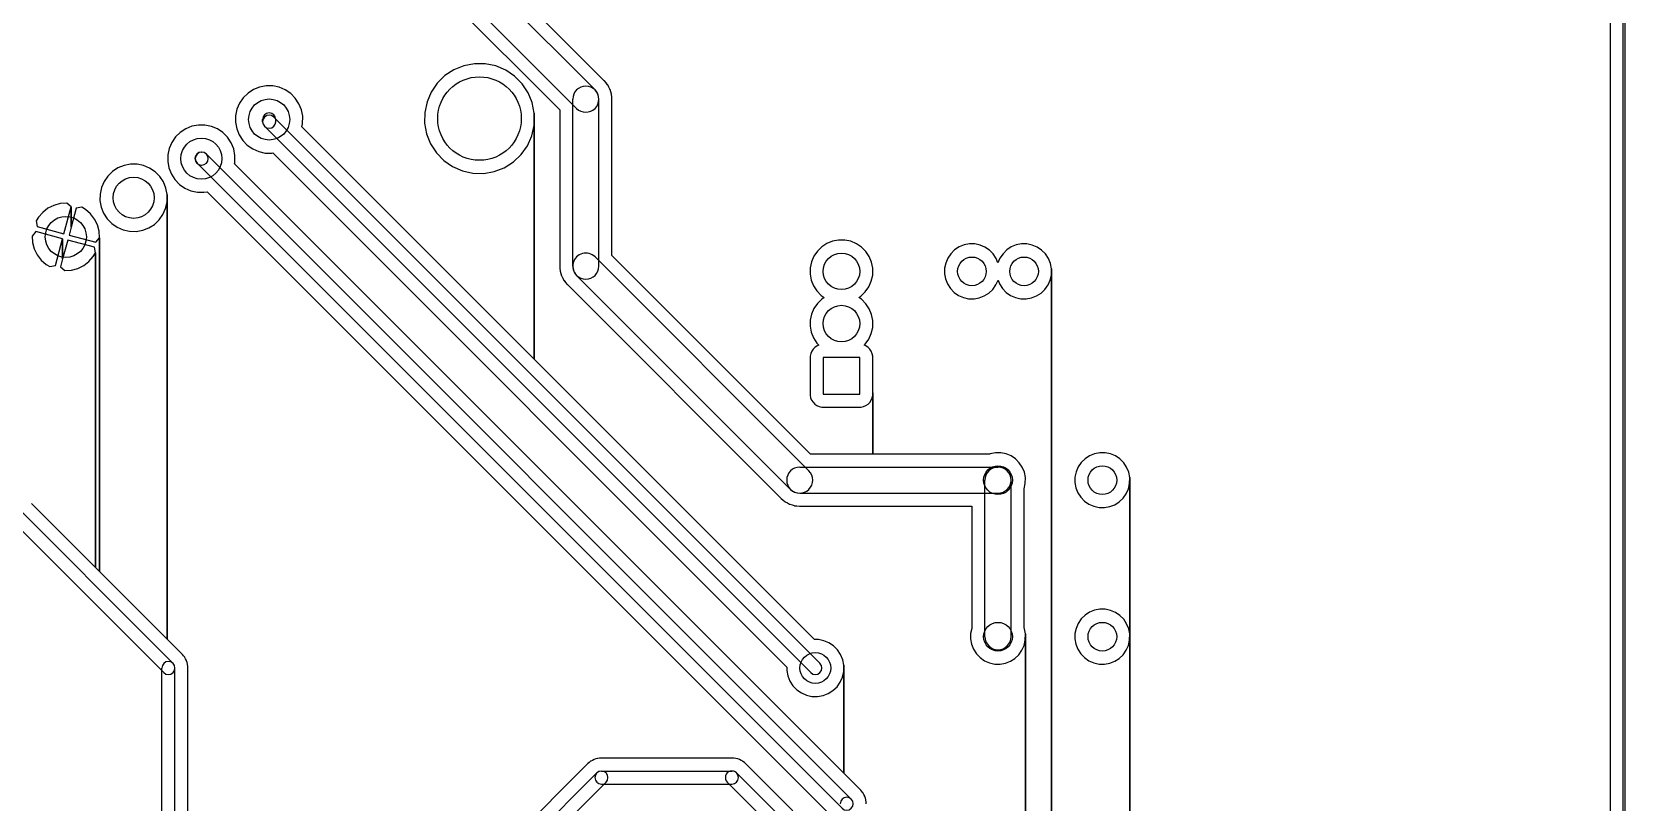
# Model space of a CAD drawing. Extents: x 10 to 213, y -213 to -15.
# Drawn here: x 135.8 to 213.4, y -138.9 to -101.4 of the extents above; entities that cross this region are included whole.
import ezdxf

# ---------------------------------------------------------------- set-up
doc = ezdxf.new("R2010")
doc.units = 0
doc.header["$MEASUREMENT"] = 0
doc.layers.add('BLACK', color=250, linetype='CONTINUOUS')

msp = doc.modelspace()

# ---------------------------------------------------------------- linework, layer by layer
at = {"layer": 'BLACK'}
for p, q in [((213.31, -213.36), (213.31, -15.24)), ((213.41, -213.36), (213.41, -15.24)), ((212.675, -15.925), (212.675, -212.675)), ((212.675, -15.925), (212.675, -212.675)), ((163.712, -103.75), (157.616, -97.654)), ((163.712, -103.75), (157.616, -97.654)), ((163.263, -104.199), (157.167, -98.103)), ((162.365, -105.097), (156.269, -99.001)), ((156.192, -99.822), (161.544, -105.174)), ((156.192, -99.822), (161.544, -105.174)), ((156.881, -103.021), (156.396, -103.217)), ((156.881, -103.021), (156.396, -103.217)), ((157.395, -102.923), (156.881, -103.021)), ((157.395, -102.923), (156.881, -103.021)), ((157.918, -102.927), (157.395, -102.923)), ((157.918, -102.927), (157.395, -102.923)), ((158.43, -103.032), (157.918, -102.927)), ((158.43, -103.032), (157.918, -102.927)), ((158.913, -103.235), (158.43, -103.032)), ((158.913, -103.235), (158.43, -103.032)), ((155.585, -103.87), (155.29, -104.301)), ((155.585, -103.87), (155.29, -104.301)), ((155.959, -103.504), (155.585, -103.87)), ((155.959, -103.504), (155.585, -103.87)), ((156.396, -103.217), (155.959, -103.504)), ((156.396, -103.217), (155.959, -103.504)), ((159.346, -103.527), (158.913, -103.235)), ((159.346, -103.527), (158.913, -103.235)), ((159.715, -103.899), (159.346, -103.527)), ((159.715, -103.899), (159.346, -103.527)), ((160.004, -104.334), (159.715, -103.899)), ((160.004, -104.334), (159.715, -103.899)), ((163.715, -103.753), (163.712, -103.75)), ((163.715, -103.753), (163.712, -103.75)), ((163.724, -103.763), (163.715, -103.753)), ((163.715, -103.753), (163.715, -103.753)), ((163.715, -103.753), (163.715, -103.753)), ((163.724, -103.763), (163.715, -103.753)), ((163.715, -103.753), (163.715, -103.753)), ((163.715, -103.753), (163.715, -103.753)), ((163.798, -103.854), (163.724, -103.763)), ((163.798, -103.854), (163.724, -103.763)), ((163.872, -103.945), (163.798, -103.854)), ((163.872, -103.945), (163.798, -103.854)), ((146.14, -104.582), (145.959, -104.846)), ((146.14, -104.582), (145.959, -104.846)), ((146.37, -104.358), (146.14, -104.582)), ((146.37, -104.358), (146.14, -104.582)), ((146.638, -104.182), (146.37, -104.358)), ((146.638, -104.182), (146.37, -104.358)), ((146.935, -104.062), (146.638, -104.182)), ((146.935, -104.062), (146.638, -104.182)), ((147.25, -104.002), (146.935, -104.062)), ((147.25, -104.002), (146.935, -104.062)), ((147.571, -104.004), (147.25, -104.002)), ((147.571, -104.004), (147.25, -104.002)), ((147.885, -104.069), (147.571, -104.004)), ((147.885, -104.069), (147.571, -104.004)), ((148.18, -104.193), (147.885, -104.069)), ((148.18, -104.193), (147.885, -104.069)), ((148.446, -104.372), (148.18, -104.193)), ((148.446, -104.372), (148.18, -104.193)), ((148.672, -104.6), (148.446, -104.372)), ((148.672, -104.6), (148.446, -104.372)), ((148.85, -104.867), (148.672, -104.6)), ((148.85, -104.867), (148.672, -104.6)), ((155.29, -104.301), (155.083, -104.782)), ((155.29, -104.301), (155.083, -104.782)), ((160.203, -104.818), (160.004, -104.334)), ((160.203, -104.818), (160.004, -104.334)), ((162.179, -112.776), (162.179, -104.648)), ((163.449, -112.776), (163.449, -104.648)), ((163.875, -103.951), (163.872, -103.945)), ((163.875, -103.951), (163.872, -103.945)), ((163.879, -103.956), (163.875, -103.951)), ((163.879, -103.956), (163.875, -103.951)), ((163.933, -104.06), (163.879, -103.956)), ((163.933, -104.06), (163.879, -103.956)), ((163.988, -104.164), (163.933, -104.06)), ((163.988, -104.164), (163.933, -104.06)), ((163.99, -104.17), (163.988, -104.164)), ((163.99, -104.17), (163.988, -104.164)), ((163.993, -104.176), (163.99, -104.17)), ((163.993, -104.176), (163.99, -104.17)), ((164.026, -104.289), (163.993, -104.176)), ((164.026, -104.289), (163.993, -104.176)), ((164.06, -104.401), (164.026, -104.289)), ((164.06, -104.401), (164.026, -104.289)), ((164.06, -104.408), (164.06, -104.401)), ((164.06, -104.408), (164.06, -104.401)), ((164.062, -104.414), (164.06, -104.408)), ((164.062, -104.414), (164.06, -104.408)), ((164.073, -104.531), (164.062, -104.414)), ((164.073, -104.531), (164.062, -104.414)), ((164.084, -104.648), (164.073, -104.531)), ((164.084, -104.648), (164.073, -104.531)), ((164.084, -112.25), (164.084, -104.648)), ((164.084, -112.25), (164.084, -104.648)), ((145.766, -105.455), (145.762, -105.775)), ((145.766, -105.455), (145.762, -105.775)), ((145.833, -105.141), (145.766, -105.455)), ((145.833, -105.141), (145.766, -105.455)), ((145.959, -104.846), (145.833, -105.141)), ((145.959, -104.846), (145.833, -105.141)), ((148.972, -105.163), (148.85, -104.867)), ((148.972, -105.163), (148.85, -104.867)), ((149.034, -105.478), (148.972, -105.163)), ((149.034, -105.478), (148.972, -105.163)), ((149.029, -105.844), (149.034, -105.478)), ((149.029, -105.844), (149.034, -105.478)), ((154.975, -105.294), (154.967, -105.817)), ((154.975, -105.294), (154.967, -105.817)), ((155.083, -104.782), (154.975, -105.294)), ((155.083, -104.782), (154.975, -105.294)), ((160.305, -105.331), (160.203, -104.818)), ((160.305, -105.331), (160.203, -104.818)), ((160.297, -105.928), (160.305, -105.331)), ((160.297, -105.928), (160.305, -105.331)), ((160.305, -117.302), (160.305, -105.331)), ((160.305, -105.331), (160.305, -117.302)), ((160.305, -117.302), (160.305, -105.331)), ((160.305, -105.331), (160.305, -117.302)), ((161.544, -105.174), (161.544, -112.776)), ((161.544, -105.174), (161.544, -112.776)), ((143.338, -106.087), (143.07, -106.263)), ((143.338, -106.087), (143.07, -106.263)), ((143.636, -105.967), (143.338, -106.087)), ((143.636, -105.967), (143.338, -106.087)), ((143.951, -105.907), (143.636, -105.967)), ((143.951, -105.907), (143.636, -105.967)), ((144.271, -105.909), (143.951, -105.907)), ((144.271, -105.909), (143.951, -105.907)), ((144.585, -105.974), (144.271, -105.909)), ((144.585, -105.974), (144.271, -105.909)), ((144.881, -106.098), (144.585, -105.974)), ((144.881, -106.098), (144.585, -105.974)), ((145.147, -106.277), (144.881, -106.098)), ((145.147, -106.277), (144.881, -106.098)), ((145.762, -105.775), (145.82, -106.091)), ((145.762, -105.775), (145.82, -106.091)), ((145.82, -106.091), (145.938, -106.389)), ((145.82, -106.091), (145.938, -106.389)), ((147.081, -105.743), (147.081, -105.638)), ((147.174, -105.967), (173.765, -132.559)), ((147.623, -105.518), (174.215, -132.109)), ((147.716, -105.743), (147.716, -105.638)), ((148.995, -105.992), (149.029, -105.844)), ((148.995, -105.992), (149.029, -105.844)), ((160.305, -117.302), (148.995, -105.992)), ((160.305, -117.302), (148.995, -105.992)), ((154.967, -105.817), (155.062, -106.331)), ((154.967, -105.817), (155.062, -106.331)), ((160.181, -106.438), (160.297, -105.928)), ((160.181, -106.438), (160.297, -105.928)), ((142.66, -106.751), (142.533, -107.046)), ((142.66, -106.751), (142.533, -107.046)), ((142.841, -106.487), (142.66, -106.751)), ((142.841, -106.487), (142.66, -106.751)), ((143.07, -106.263), (142.841, -106.487)), ((143.07, -106.263), (142.841, -106.487)), ((145.373, -106.505), (145.147, -106.277)), ((145.373, -106.505), (145.147, -106.277)), ((145.55, -106.772), (145.373, -106.505)), ((145.55, -106.772), (145.373, -106.505)), ((145.672, -107.068), (145.55, -106.772)), ((145.672, -107.068), (145.55, -106.772)), ((145.938, -106.389), (146.111, -106.658)), ((145.938, -106.389), (146.111, -106.658)), ((146.111, -106.658), (146.334, -106.889)), ((146.111, -106.658), (146.334, -106.889)), ((146.334, -106.889), (146.597, -107.072)), ((146.334, -106.889), (146.597, -107.072)), ((155.062, -106.331), (155.254, -106.817)), ((155.062, -106.331), (155.254, -106.817)), ((155.254, -106.817), (155.538, -107.257)), ((155.254, -106.817), (155.538, -107.257)), ((159.667, -107.343), (159.968, -106.916)), ((159.667, -107.343), (159.968, -106.916)), ((159.968, -106.916), (160.181, -106.438)), ((159.968, -106.916), (160.181, -106.438)), ((140.651, -107.812), (140.336, -107.872)), ((140.651, -107.812), (140.336, -107.872)), ((140.972, -107.814), (140.651, -107.812)), ((140.972, -107.814), (140.651, -107.812)), ((142.467, -107.36), (142.462, -107.68)), ((142.467, -107.36), (142.462, -107.68)), ((142.462, -107.68), (142.52, -107.996)), ((142.462, -107.68), (142.52, -107.996)), ((142.533, -107.046), (142.467, -107.36)), ((142.533, -107.046), (142.467, -107.36)), ((143.894, -107.767), (175.289, -139.163)), ((144.099, -107.225), (144.119, -107.225)), ((144.343, -107.318), (175.739, -138.713)), ((145.734, -107.383), (145.672, -107.068)), ((145.734, -107.383), (145.672, -107.068)), ((145.719, -107.796), (145.729, -107.749)), ((145.719, -107.796), (145.729, -107.749)), ((175.375, -137.452), (145.719, -107.796)), ((175.375, -137.452), (145.719, -107.796)), ((145.729, -107.749), (145.734, -107.383)), ((145.729, -107.749), (145.734, -107.383)), ((146.597, -107.072), (146.891, -107.2)), ((146.597, -107.072), (146.891, -107.2)), ((146.891, -107.2), (147.204, -107.269)), ((146.891, -107.2), (147.204, -107.269)), ((147.204, -107.269), (147.525, -107.276)), ((147.204, -107.269), (147.525, -107.276)), ((147.525, -107.276), (147.576, -107.267)), ((147.525, -107.276), (147.576, -107.267)), ((147.576, -107.267), (172.605, -132.296)), ((147.576, -107.267), (172.605, -132.296)), ((155.538, -107.257), (155.901, -107.633)), ((155.538, -107.257), (155.901, -107.633)), ((155.901, -107.633), (156.331, -107.932)), ((155.901, -107.633), (156.331, -107.932)), ((158.846, -107.984), (159.288, -107.704)), ((158.846, -107.984), (159.288, -107.704)), ((159.288, -107.704), (159.667, -107.343)), ((159.288, -107.704), (159.667, -107.343)), ((139.541, -108.392), (139.36, -108.656)), ((139.541, -108.392), (139.36, -108.656)), ((139.77, -108.168), (139.541, -108.392)), ((139.77, -108.168), (139.541, -108.392)), ((140.039, -107.992), (139.77, -108.168)), ((140.039, -107.992), (139.77, -108.168)), ((140.336, -107.872), (140.039, -107.992)), ((140.336, -107.872), (140.039, -107.992)), ((141.286, -107.879), (140.972, -107.814)), ((141.286, -107.879), (140.972, -107.814)), ((141.581, -108.003), (141.286, -107.879)), ((141.581, -108.003), (141.286, -107.879)), ((141.847, -108.182), (141.581, -108.003)), ((141.847, -108.182), (141.581, -108.003)), ((142.073, -108.41), (141.847, -108.182)), ((142.073, -108.41), (141.847, -108.182)), ((142.25, -108.677), (142.073, -108.41)), ((142.25, -108.677), (142.073, -108.41)), ((142.52, -107.996), (142.638, -108.294)), ((142.52, -107.996), (142.638, -108.294)), ((142.638, -108.294), (142.812, -108.563)), ((142.638, -108.294), (142.812, -108.563)), ((142.812, -108.563), (143.035, -108.794)), ((142.812, -108.563), (143.035, -108.794)), ((144.099, -107.86), (144.119, -107.86)), ((156.331, -107.932), (156.81, -108.141)), ((156.331, -107.932), (156.81, -108.141)), ((156.81, -108.141), (157.321, -108.253)), ((156.81, -108.141), (157.321, -108.253)), ((157.321, -108.253), (157.844, -108.264)), ((157.321, -108.253), (157.844, -108.264)), ((157.844, -108.264), (158.359, -108.174)), ((157.844, -108.264), (158.359, -108.174)), ((158.359, -108.174), (158.846, -107.984)), ((158.359, -108.174), (158.846, -107.984)), ((139.167, -109.265), (139.163, -109.585)), ((139.167, -109.265), (139.163, -109.585)), ((139.234, -108.951), (139.167, -109.265)), ((139.234, -108.951), (139.167, -109.265)), ((139.36, -108.656), (139.234, -108.951)), ((139.36, -108.656), (139.234, -108.951)), ((142.373, -108.973), (142.25, -108.677)), ((142.373, -108.973), (142.25, -108.677)), ((142.435, -109.288), (142.373, -108.973)), ((142.435, -109.288), (142.373, -108.973)), ((142.43, -109.654), (142.435, -109.288)), ((142.43, -109.654), (142.435, -109.288)), ((142.435, -130.928), (142.435, -109.288)), ((142.435, -109.288), (142.435, -130.928)), ((142.435, -130.928), (142.435, -109.288)), ((142.435, -109.288), (142.435, -130.928)), ((143.035, -108.794), (143.298, -108.977)), ((143.035, -108.794), (143.298, -108.977)), ((143.298, -108.977), (143.592, -109.105)), ((143.298, -108.977), (143.592, -109.105)), ((143.592, -109.105), (143.905, -109.174)), ((143.592, -109.105), (143.905, -109.174)), ((143.905, -109.174), (144.225, -109.181)), ((143.905, -109.174), (144.225, -109.181)), ((144.225, -109.181), (144.382, -109.153)), ((144.225, -109.181), (144.382, -109.153)), ((144.382, -109.153), (174.562, -139.333)), ((144.382, -109.153), (174.562, -139.333)), ((136.629, -109.96), (136.375, -110.156)), ((136.629, -109.96), (136.375, -110.156)), ((136.916, -109.817), (136.629, -109.96)), ((136.916, -109.817), (136.629, -109.96)), ((137.225, -109.733), (136.916, -109.817)), ((137.225, -109.733), (136.916, -109.817)), ((137.545, -109.711), (137.225, -109.733)), ((137.545, -109.711), (137.225, -109.733)), ((137.41, -111.197), (137.76, -109.892)), ((137.41, -111.197), (137.76, -109.892)), ((137.76, -109.892), (137.545, -109.711)), ((137.76, -109.892), (137.545, -109.711)), ((137.76, -110.873), (137.76, -109.892)), ((137.76, -109.892), (137.76, -110.873)), ((137.76, -110.873), (137.76, -109.892)), ((137.76, -109.892), (137.76, -110.873)), ((138.006, -109.957), (137.76, -110.873)), ((138.006, -109.957), (137.76, -110.873)), ((138.283, -109.908), (138.006, -109.957)), ((138.283, -109.908), (138.006, -109.957)), ((138.456, -110.017), (138.283, -109.908)), ((138.456, -110.017), (138.283, -109.908)), ((138.697, -110.228), (138.456, -110.017)), ((138.697, -110.228), (138.456, -110.017)), ((139.163, -109.585), (139.221, -109.901)), ((139.163, -109.585), (139.221, -109.901)), ((139.221, -109.901), (139.339, -110.199)), ((139.221, -109.901), (139.339, -110.199)), ((142.228, -110.259), (142.359, -109.967)), ((142.228, -110.259), (142.359, -109.967)), ((142.359, -109.967), (142.43, -109.654)), ((142.359, -109.967), (142.43, -109.654)), ((136.164, -110.397), (136.056, -110.571)), ((136.164, -110.397), (136.056, -110.571)), ((136.056, -110.571), (136.105, -110.848)), ((136.056, -110.571), (136.105, -110.848)), ((136.105, -110.848), (137.41, -111.197)), ((136.105, -110.848), (137.41, -111.197)), ((136.375, -110.156), (136.164, -110.397)), ((136.375, -110.156), (136.164, -110.397)), ((137.76, -110.873), (137.656, -111.263)), ((137.76, -110.873), (137.656, -111.263)), ((138.893, -110.482), (138.697, -110.228)), ((138.893, -110.482), (138.697, -110.228)), ((139.036, -110.769), (138.893, -110.482)), ((139.036, -110.769), (138.893, -110.482)), ((139.12, -111.078), (139.036, -110.769)), ((139.12, -111.078), (139.036, -110.769)), ((139.339, -110.199), (139.512, -110.468)), ((139.339, -110.199), (139.512, -110.468)), ((139.512, -110.468), (139.735, -110.699)), ((139.512, -110.468), (139.735, -110.699)), ((139.735, -110.699), (139.998, -110.882)), ((139.735, -110.699), (139.998, -110.882)), ((139.998, -110.882), (140.292, -111.01)), ((139.998, -110.882), (140.292, -111.01)), ((141.242, -111.03), (141.541, -110.914)), ((141.242, -111.03), (141.541, -110.914)), ((141.541, -110.914), (141.811, -110.743)), ((141.541, -110.914), (141.811, -110.743)), ((141.811, -110.743), (142.044, -110.521)), ((141.811, -110.743), (142.044, -110.521)), ((142.044, -110.521), (142.228, -110.259)), ((142.044, -110.521), (142.228, -110.259)), ((122.145, -111.535), (142.719, -132.109)), ((136.039, -111.093), (135.858, -111.308)), ((136.039, -111.093), (135.858, -111.308)), ((135.858, -111.308), (135.881, -111.628)), ((135.858, -111.308), (135.881, -111.628)), ((135.881, -111.628), (135.965, -111.937)), ((135.881, -111.628), (135.965, -111.937)), ((137.345, -111.443), (136.039, -111.093)), ((137.345, -111.443), (136.039, -111.093)), ((136.995, -112.748), (137.345, -111.443)), ((136.995, -112.748), (137.345, -111.443)), ((137.345, -112.424), (137.345, -111.443)), ((137.345, -111.443), (137.345, -112.424)), ((137.345, -112.424), (137.345, -111.443)), ((137.345, -111.443), (137.345, -112.424)), ((137.59, -111.508), (137.345, -112.424)), ((137.59, -111.508), (137.345, -112.424)), ((138.896, -111.858), (137.59, -111.508)), ((138.896, -111.858), (137.59, -111.508)), ((137.656, -111.263), (138.961, -111.613)), ((137.656, -111.263), (138.961, -111.613)), ((138.961, -111.613), (139.143, -111.398)), ((138.961, -111.613), (139.143, -111.398)), ((139.143, -111.398), (139.12, -111.078)), ((139.143, -111.398), (139.12, -111.078)), ((139.143, -127.636), (139.143, -111.398)), ((139.143, -111.398), (139.143, -127.636)), ((139.143, -127.636), (139.143, -111.398)), ((139.143, -111.398), (139.143, -127.636)), ((140.292, -111.01), (140.605, -111.079)), ((140.292, -111.01), (140.605, -111.079)), ((140.605, -111.079), (140.926, -111.086)), ((140.605, -111.079), (140.926, -111.086)), ((140.926, -111.086), (141.242, -111.03)), ((140.926, -111.086), (141.242, -111.03)), ((174.551, -111.673), (174.3, -111.837)), ((174.551, -111.673), (174.3, -111.837)), ((174.828, -111.561), (174.551, -111.673)), ((174.828, -111.561), (174.551, -111.673)), ((175.121, -111.505), (174.828, -111.561)), ((175.121, -111.505), (174.828, -111.561)), ((175.42, -111.507), (175.121, -111.505)), ((175.42, -111.507), (175.121, -111.505)), ((175.713, -111.567), (175.42, -111.507)), ((175.713, -111.567), (175.42, -111.507)), ((175.988, -111.683), (175.713, -111.567)), ((175.988, -111.683), (175.713, -111.567)), ((176.236, -111.85), (175.988, -111.683)), ((176.236, -111.85), (175.988, -111.683)), ((121.695, -111.985), (142.269, -132.559)), ((135.965, -111.937), (136.108, -112.224)), ((135.965, -111.937), (136.108, -112.224)), ((136.108, -112.224), (136.303, -112.478)), ((136.108, -112.224), (136.303, -112.478)), ((137.345, -112.424), (137.24, -112.814)), ((137.345, -112.424), (137.24, -112.814)), ((138.626, -112.55), (138.837, -112.309)), ((138.626, -112.55), (138.837, -112.309)), ((138.837, -112.309), (138.945, -112.135)), ((138.837, -112.309), (138.945, -112.135)), ((138.945, -112.135), (138.896, -111.858)), ((138.945, -112.135), (138.896, -111.858)), ((138.945, -127.438), (138.945, -112.135)), ((138.945, -112.135), (138.945, -127.438)), ((138.945, -127.438), (138.945, -112.135)), ((138.945, -112.135), (138.945, -127.438)), ((173.677, -122.741), (163.263, -112.327)), ((173.754, -121.92), (164.084, -112.25)), ((173.754, -121.92), (164.084, -112.25)), ((173.918, -112.292), (173.8, -112.567)), ((173.918, -112.292), (173.8, -112.567)), ((174.087, -112.046), (173.918, -112.292)), ((174.087, -112.046), (173.918, -112.292)), ((174.3, -111.837), (174.087, -112.046)), ((174.3, -111.837), (174.087, -112.046)), ((176.447, -112.062), (176.236, -111.85)), ((176.447, -112.062), (176.236, -111.85)), ((176.612, -112.311), (176.447, -112.062)), ((176.612, -112.311), (176.447, -112.062)), ((176.726, -112.587), (176.612, -112.311)), ((176.726, -112.587), (176.612, -112.311)), ((180.436, -112.384), (180.333, -112.625)), ((180.436, -112.384), (180.333, -112.625)), ((180.584, -112.169), (180.436, -112.384)), ((180.584, -112.169), (180.436, -112.384)), ((180.77, -111.986), (180.584, -112.169)), ((180.77, -111.986), (180.584, -112.169)), ((180.989, -111.843), (180.77, -111.986)), ((180.989, -111.843), (180.77, -111.986)), ((181.232, -111.745), (180.989, -111.843)), ((181.232, -111.745), (180.989, -111.843)), ((181.489, -111.696), (181.232, -111.745)), ((181.489, -111.696), (181.232, -111.745)), ((181.75, -111.697), (181.489, -111.696)), ((181.75, -111.697), (181.489, -111.696)), ((182.006, -111.75), (181.75, -111.697)), ((182.006, -111.75), (181.75, -111.697)), ((182.247, -111.851), (182.006, -111.75)), ((182.247, -111.851), (182.006, -111.75)), ((182.464, -111.998), (182.247, -111.851)), ((182.464, -111.998), (182.247, -111.851)), ((182.648, -112.183), (182.464, -111.998)), ((182.648, -112.183), (182.464, -111.998)), ((182.793, -112.401), (182.648, -112.183)), ((182.793, -112.401), (182.648, -112.183)), ((182.879, -112.61), (182.793, -112.401)), ((182.879, -112.61), (182.793, -112.401)), ((182.976, -112.384), (182.879, -112.61)), ((182.976, -112.384), (182.879, -112.61)), ((183.124, -112.169), (182.976, -112.384)), ((183.124, -112.169), (182.976, -112.384)), ((183.31, -111.986), (183.124, -112.169)), ((183.31, -111.986), (183.124, -112.169)), ((183.529, -111.843), (183.31, -111.986)), ((183.529, -111.843), (183.31, -111.986)), ((183.772, -111.745), (183.529, -111.843)), ((183.772, -111.745), (183.529, -111.843)), ((184.029, -111.696), (183.772, -111.745)), ((184.029, -111.696), (183.772, -111.745)), ((184.29, -111.697), (184.029, -111.696)), ((184.29, -111.697), (184.029, -111.696)), ((184.546, -111.75), (184.29, -111.697)), ((184.546, -111.75), (184.29, -111.697)), ((184.787, -111.851), (184.546, -111.75)), ((184.787, -111.851), (184.546, -111.75)), ((185.004, -111.998), (184.787, -111.851)), ((185.004, -111.998), (184.787, -111.851)), ((185.188, -112.183), (185.004, -111.998)), ((185.188, -112.183), (185.004, -111.998)), ((185.333, -112.401), (185.188, -112.183)), ((185.333, -112.401), (185.188, -112.183)), ((185.433, -112.643), (185.333, -112.401)), ((185.433, -112.643), (185.333, -112.401)), ((136.303, -112.478), (136.545, -112.689)), ((136.303, -112.478), (136.545, -112.689)), ((136.545, -112.689), (136.718, -112.798)), ((136.545, -112.689), (136.718, -112.798)), ((136.718, -112.798), (136.995, -112.748)), ((136.718, -112.798), (136.995, -112.748)), ((137.24, -112.814), (137.455, -112.995)), ((137.24, -112.814), (137.455, -112.995)), ((137.455, -112.995), (137.775, -112.973)), ((137.455, -112.995), (137.775, -112.973)), ((137.775, -112.973), (138.085, -112.888)), ((137.775, -112.973), (138.085, -112.888)), ((138.085, -112.888), (138.372, -112.746)), ((138.085, -112.888), (138.372, -112.746)), ((138.372, -112.746), (138.626, -112.55)), ((138.372, -112.746), (138.626, -112.55)), ((161.544, -112.776), (161.555, -112.893)), ((161.544, -112.776), (161.555, -112.893)), ((161.555, -112.893), (161.566, -113.01)), ((161.555, -112.893), (161.566, -113.01)), ((161.566, -113.01), (161.568, -113.016)), ((161.566, -113.01), (161.568, -113.016)), ((161.568, -113.016), (161.568, -113.023)), ((161.568, -113.016), (161.568, -113.023)), ((161.568, -113.023), (161.602, -113.135)), ((161.568, -113.023), (161.602, -113.135)), ((161.602, -113.135), (161.635, -113.248)), ((161.602, -113.135), (161.635, -113.248)), ((172.779, -123.639), (162.365, -113.225)), ((173.738, -112.859), (173.734, -113.158)), ((173.738, -112.859), (173.734, -113.158)), ((173.734, -113.158), (173.788, -113.452)), ((173.734, -113.158), (173.788, -113.452)), ((173.8, -112.567), (173.738, -112.859)), ((173.8, -112.567), (173.738, -112.859)), ((176.713, -113.513), (176.779, -113.222)), ((176.713, -113.513), (176.779, -113.222)), ((176.784, -112.881), (176.726, -112.587)), ((176.784, -112.881), (176.726, -112.587)), ((176.779, -113.222), (176.784, -112.881)), ((176.779, -113.222), (176.784, -112.881)), ((180.278, -112.881), (180.275, -113.142)), ((180.278, -112.881), (180.275, -113.142)), ((180.275, -113.142), (180.322, -113.399)), ((180.275, -113.142), (180.322, -113.399)), ((180.333, -112.625), (180.278, -112.881)), ((180.333, -112.625), (180.278, -112.881)), ((185.421, -113.453), (185.479, -113.198)), ((185.421, -113.453), (185.479, -113.198)), ((185.484, -112.899), (185.433, -112.643)), ((185.484, -112.899), (185.433, -112.643)), ((185.479, -113.198), (185.484, -112.899)), ((185.479, -113.198), (185.484, -112.899)), ((185.484, -212.675), (185.484, -112.899)), ((185.484, -112.899), (185.484, -212.675)), ((185.484, -212.675), (185.484, -112.899)), ((185.484, -112.899), (185.484, -212.675)), ((161.635, -113.248), (161.638, -113.254)), ((161.635, -113.248), (161.638, -113.254)), ((161.638, -113.254), (161.64, -113.26)), ((161.638, -113.254), (161.64, -113.26)), ((161.64, -113.26), (161.695, -113.364)), ((161.64, -113.26), (161.695, -113.364)), ((161.695, -113.364), (161.749, -113.468)), ((161.695, -113.364), (161.749, -113.468)), ((161.749, -113.468), (161.753, -113.473)), ((161.749, -113.468), (161.753, -113.473)), ((161.753, -113.473), (161.756, -113.479)), ((161.753, -113.473), (161.756, -113.479)), ((161.756, -113.479), (161.83, -113.57)), ((161.756, -113.479), (161.83, -113.57)), ((161.83, -113.57), (161.904, -113.661)), ((161.83, -113.57), (161.904, -113.661)), ((161.904, -113.661), (161.913, -113.671)), ((161.904, -113.661), (161.913, -113.671)), ((161.913, -113.671), (161.913, -113.671)), ((161.913, -113.671), (161.913, -113.671)), ((161.913, -113.671), (161.916, -113.674)), ((161.913, -113.671), (161.913, -113.671)), ((161.913, -113.671), (161.913, -113.671)), ((161.913, -113.671), (161.916, -113.674)), ((161.916, -113.674), (172.33, -124.088)), ((161.916, -113.674), (172.33, -124.088)), ((173.788, -113.452), (173.898, -113.73)), ((173.788, -113.452), (173.898, -113.73)), ((173.898, -113.73), (174.06, -113.981)), ((173.898, -113.73), (174.06, -113.981)), ((174.06, -113.981), (174.267, -114.196)), ((174.06, -113.981), (174.267, -114.196)), ((176.419, -114.031), (176.592, -113.786)), ((176.419, -114.031), (176.592, -113.786)), ((176.592, -113.786), (176.713, -113.513)), ((176.592, -113.786), (176.713, -113.513)), ((180.322, -113.399), (180.418, -113.642)), ((180.322, -113.399), (180.418, -113.642)), ((180.418, -113.642), (180.56, -113.862)), ((180.418, -113.642), (180.56, -113.862)), ((180.56, -113.862), (180.742, -114.05)), ((180.56, -113.862), (180.742, -114.05)), ((182.435, -114.086), (182.624, -113.906)), ((182.435, -114.086), (182.624, -113.906)), ((182.624, -113.906), (182.775, -113.692)), ((182.624, -113.906), (182.775, -113.692)), ((182.775, -113.692), (182.881, -113.453)), ((182.775, -113.692), (182.881, -113.453)), ((182.881, -113.453), (182.882, -113.45)), ((182.881, -113.453), (182.882, -113.45)), ((182.882, -113.45), (182.958, -113.642)), ((182.882, -113.45), (182.958, -113.642)), ((182.958, -113.642), (183.1, -113.862)), ((182.958, -113.642), (183.1, -113.862)), ((183.1, -113.862), (183.282, -114.05)), ((183.1, -113.862), (183.282, -114.05)), ((184.975, -114.086), (185.164, -113.906)), ((184.975, -114.086), (185.164, -113.906)), ((185.164, -113.906), (185.315, -113.692)), ((185.164, -113.906), (185.315, -113.692)), ((185.315, -113.692), (185.421, -113.453)), ((185.315, -113.692), (185.421, -113.453)), ((174.087, -114.586), (173.918, -114.832)), ((174.087, -114.586), (173.918, -114.832)), ((174.3, -114.377), (174.087, -114.586)), ((174.3, -114.377), (174.087, -114.586)), ((174.267, -114.196), (174.417, -114.3)), ((174.267, -114.196), (174.417, -114.3)), ((174.417, -114.3), (174.3, -114.377)), ((174.417, -114.3), (174.3, -114.377)), ((176.103, -114.3), (176.203, -114.237)), ((176.103, -114.3), (176.203, -114.237)), ((176.236, -114.39), (176.103, -114.3)), ((176.236, -114.39), (176.103, -114.3)), ((176.203, -114.237), (176.419, -114.031)), ((176.203, -114.237), (176.419, -114.031)), ((176.447, -114.602), (176.236, -114.39)), ((176.447, -114.602), (176.236, -114.39)), ((176.612, -114.851), (176.447, -114.602)), ((176.612, -114.851), (176.447, -114.602)), ((180.742, -114.05), (180.956, -114.2)), ((180.742, -114.05), (180.956, -114.2)), ((180.956, -114.2), (181.196, -114.304)), ((180.956, -114.2), (181.196, -114.304)), ((181.196, -114.304), (181.451, -114.361)), ((181.196, -114.304), (181.451, -114.361)), ((181.451, -114.361), (181.713, -114.366)), ((181.451, -114.361), (181.713, -114.366)), ((181.713, -114.366), (181.97, -114.321)), ((181.713, -114.366), (181.97, -114.321)), ((181.97, -114.321), (182.214, -114.226)), ((181.97, -114.321), (182.214, -114.226)), ((182.214, -114.226), (182.435, -114.086)), ((182.214, -114.226), (182.435, -114.086)), ((183.282, -114.05), (183.496, -114.2)), ((183.282, -114.05), (183.496, -114.2)), ((183.496, -114.2), (183.736, -114.304)), ((183.496, -114.2), (183.736, -114.304)), ((183.736, -114.304), (183.991, -114.361)), ((183.736, -114.304), (183.991, -114.361)), ((183.991, -114.361), (184.253, -114.366)), ((183.991, -114.361), (184.253, -114.366)), ((184.253, -114.366), (184.51, -114.321)), ((184.253, -114.366), (184.51, -114.321)), ((184.51, -114.321), (184.754, -114.226)), ((184.51, -114.321), (184.754, -114.226)), ((184.754, -114.226), (184.975, -114.086)), ((184.754, -114.226), (184.975, -114.086)), ((173.738, -115.399), (173.734, -115.698)), ((173.738, -115.399), (173.734, -115.698)), ((173.8, -115.107), (173.738, -115.399)), ((173.8, -115.107), (173.738, -115.399)), ((173.918, -114.832), (173.8, -115.107)), ((173.918, -114.832), (173.8, -115.107)), ((176.726, -115.127), (176.612, -114.851)), ((176.726, -115.127), (176.612, -114.851)), ((176.784, -115.421), (176.726, -115.127)), ((176.784, -115.421), (176.726, -115.127)), ((176.779, -115.762), (176.784, -115.421)), ((176.779, -115.762), (176.784, -115.421)), ((173.734, -115.698), (173.788, -115.992)), ((173.734, -115.698), (173.788, -115.992)), ((173.788, -115.992), (173.898, -116.27)), ((173.788, -115.992), (173.898, -116.27)), ((173.898, -116.27), (174.06, -116.521)), ((173.898, -116.27), (174.06, -116.521)), ((176.419, -116.571), (176.592, -116.326)), ((176.419, -116.571), (176.592, -116.326)), ((176.592, -116.326), (176.713, -116.053)), ((176.592, -116.326), (176.713, -116.053)), ((176.713, -116.053), (176.779, -115.762)), ((176.713, -116.053), (176.779, -115.762)), ((173.761, -117.032), (173.736, -117.154)), ((173.761, -117.032), (173.736, -117.154)), ((173.81, -116.918), (173.761, -117.032)), ((173.81, -116.918), (173.761, -117.032)), ((173.879, -116.814), (173.81, -116.918)), ((173.879, -116.814), (173.81, -116.918)), ((173.968, -116.727), (173.879, -116.814)), ((173.968, -116.727), (173.879, -116.814)), ((174.071, -116.658), (173.968, -116.727)), ((174.071, -116.658), (173.968, -116.727)), ((174.06, -116.521), (174.157, -116.622)), ((174.06, -116.521), (174.157, -116.622)), ((174.157, -116.622), (174.071, -116.658)), ((174.157, -116.622), (174.071, -116.658)), ((176.365, -116.623), (176.419, -116.571)), ((176.365, -116.623), (176.419, -116.571)), ((176.452, -116.66), (176.365, -116.623)), ((176.452, -116.66), (176.365, -116.623)), ((176.556, -116.729), (176.452, -116.66)), ((176.556, -116.729), (176.452, -116.66)), ((176.643, -116.818), (176.556, -116.729)), ((176.643, -116.818), (176.556, -116.729)), ((176.712, -116.921), (176.643, -116.818)), ((176.712, -116.921), (176.643, -116.818)), ((176.76, -117.037), (176.712, -116.921)), ((176.76, -117.037), (176.712, -116.921)), ((176.784, -117.159), (176.76, -117.037)), ((176.784, -117.159), (176.76, -117.037)), ((173.952, -130.949), (160.305, -117.302)), ((173.952, -130.949), (160.305, -117.302)), ((173.736, -117.154), (173.736, -117.279)), ((173.736, -117.154), (173.736, -117.279)), ((173.736, -117.279), (173.736, -119.061)), ((173.736, -117.279), (173.736, -119.061)), ((174.371, -117.221), (174.371, -118.999)), ((176.149, -117.221), (174.371, -117.221)), ((176.149, -118.999), (176.149, -117.221)), ((176.784, -118.941), (176.784, -117.159)), ((176.784, -118.941), (176.784, -117.159)), ((173.736, -119.061), (173.76, -119.183)), ((173.736, -119.061), (173.76, -119.183)), ((173.76, -119.183), (173.808, -119.299)), ((173.76, -119.183), (173.808, -119.299)), ((173.808, -119.299), (173.877, -119.402)), ((173.808, -119.299), (173.877, -119.402)), ((173.877, -119.402), (173.964, -119.491)), ((173.877, -119.402), (173.964, -119.491)), ((174.371, -118.999), (176.149, -118.999)), ((176.552, -119.493), (176.641, -119.406)), ((176.552, -119.493), (176.641, -119.406)), ((176.641, -119.406), (176.71, -119.302)), ((176.641, -119.406), (176.71, -119.302)), ((176.71, -119.302), (176.759, -119.188)), ((176.71, -119.302), (176.759, -119.188)), ((176.759, -119.188), (176.784, -119.066)), ((176.759, -119.188), (176.784, -119.066)), ((176.784, -121.92), (176.784, -118.941)), ((176.784, -119.066), (176.784, -118.941)), ((176.784, -118.941), (176.784, -121.92)), ((176.784, -121.92), (176.784, -118.941)), ((176.784, -119.066), (176.784, -118.941)), ((176.784, -118.941), (176.784, -121.92)), ((173.964, -119.491), (174.068, -119.56)), ((173.964, -119.491), (174.068, -119.56)), ((174.068, -119.56), (174.182, -119.609)), ((174.068, -119.56), (174.182, -119.609)), ((174.182, -119.609), (174.304, -119.634)), ((174.182, -119.609), (174.304, -119.634)), ((174.304, -119.634), (174.429, -119.634)), ((174.304, -119.634), (174.429, -119.634)), ((174.429, -119.634), (176.211, -119.634)), ((174.429, -119.634), (176.211, -119.634)), ((176.211, -119.634), (176.333, -119.61)), ((176.211, -119.634), (176.333, -119.61)), ((176.333, -119.61), (176.449, -119.562)), ((176.333, -119.61), (176.449, -119.562)), ((176.449, -119.562), (176.552, -119.493)), ((176.449, -119.562), (176.552, -119.493)), ((176.784, -121.92), (173.754, -121.92)), ((176.784, -121.92), (173.754, -121.92)), ((182.463, -121.92), (176.784, -121.92)), ((182.463, -121.92), (176.784, -121.92)), ((182.502, -121.905), (182.463, -121.92)), ((182.502, -121.905), (182.463, -121.92)), ((182.759, -121.856), (182.502, -121.905)), ((182.759, -121.856), (182.502, -121.905)), ((183.02, -121.857), (182.759, -121.856)), ((183.02, -121.857), (182.759, -121.856)), ((183.276, -121.91), (183.02, -121.857)), ((183.276, -121.91), (183.02, -121.857)), ((183.517, -122.011), (183.276, -121.91)), ((183.517, -122.011), (183.276, -121.91)), ((183.734, -122.158), (183.517, -122.011)), ((183.734, -122.158), (183.517, -122.011)), ((183.918, -122.343), (183.734, -122.158)), ((183.918, -122.343), (183.734, -122.158)), ((184.063, -122.561), (183.918, -122.343)), ((184.063, -122.561), (183.918, -122.343)), ((186.786, -122.544), (186.683, -122.785)), ((186.786, -122.544), (186.683, -122.785)), ((186.934, -122.329), (186.786, -122.544)), ((186.934, -122.329), (186.786, -122.544)), ((187.12, -122.146), (186.934, -122.329)), ((187.12, -122.146), (186.934, -122.329)), ((187.339, -122.003), (187.12, -122.146)), ((187.339, -122.003), (187.12, -122.146)), ((187.582, -121.905), (187.339, -122.003)), ((187.582, -121.905), (187.339, -122.003)), ((187.839, -121.856), (187.582, -121.905)), ((187.839, -121.856), (187.582, -121.905)), ((188.1, -121.857), (187.839, -121.856)), ((188.1, -121.857), (187.839, -121.856)), ((188.356, -121.91), (188.1, -121.857)), ((188.356, -121.91), (188.1, -121.857)), ((188.597, -122.011), (188.356, -121.91)), ((188.597, -122.011), (188.356, -121.91)), ((188.814, -122.158), (188.597, -122.011)), ((188.814, -122.158), (188.597, -122.011)), ((188.998, -122.343), (188.814, -122.158)), ((188.998, -122.343), (188.814, -122.158)), ((189.143, -122.561), (188.998, -122.343)), ((189.143, -122.561), (188.998, -122.343)), ((173.228, -122.555), (182.88, -122.555)), ((182.245, -130.81), (182.245, -123.19)), ((183.515, -130.81), (183.515, -123.19)), ((184.163, -122.803), (184.063, -122.561)), ((184.163, -122.803), (184.063, -122.561)), ((184.214, -123.059), (184.163, -122.803)), ((184.214, -123.059), (184.163, -122.803)), ((184.209, -123.358), (184.214, -123.059)), ((184.209, -123.358), (184.214, -123.059)), ((186.628, -123.041), (186.625, -123.302)), ((186.628, -123.041), (186.625, -123.302)), ((186.625, -123.302), (186.672, -123.559)), ((186.625, -123.302), (186.672, -123.559)), ((186.683, -122.785), (186.628, -123.041)), ((186.683, -122.785), (186.628, -123.041)), ((189.243, -122.803), (189.143, -122.561)), ((189.243, -122.803), (189.143, -122.561)), ((189.294, -123.059), (189.243, -122.803)), ((189.294, -123.059), (189.243, -122.803)), ((189.289, -123.358), (189.294, -123.059)), ((189.289, -123.358), (189.294, -123.059)), ((189.294, -130.679), (189.294, -123.059)), ((189.294, -123.059), (189.294, -130.679)), ((189.294, -130.679), (189.294, -123.059)), ((189.294, -123.059), (189.294, -130.679)), ((172.33, -124.088), (172.421, -124.163)), ((172.33, -124.088), (172.421, -124.163)), ((173.228, -123.825), (182.88, -123.825)), ((184.15, -123.616), (184.151, -123.613)), ((184.15, -123.616), (184.151, -123.613)), ((184.15, -130.392), (184.15, -123.616)), ((184.15, -130.392), (184.15, -123.616)), ((184.151, -123.613), (184.209, -123.358)), ((184.151, -123.613), (184.209, -123.358)), ((186.672, -123.559), (186.768, -123.802)), ((186.672, -123.559), (186.768, -123.802)), ((186.768, -123.802), (186.91, -124.022)), ((186.768, -123.802), (186.91, -124.022)), ((186.91, -124.022), (187.092, -124.21)), ((186.91, -124.022), (187.092, -124.21)), ((188.785, -124.246), (188.974, -124.066)), ((188.785, -124.246), (188.974, -124.066)), ((188.974, -124.066), (189.125, -123.852)), ((188.974, -124.066), (189.125, -123.852)), ((189.125, -123.852), (189.231, -123.613)), ((189.125, -123.852), (189.231, -123.613)), ((189.231, -123.613), (189.289, -123.358)), ((189.231, -123.613), (189.289, -123.358)), ((138.945, -127.438), (135.836, -124.329)), ((138.945, -127.438), (135.836, -124.329)), ((172.421, -124.163), (172.51, -124.238)), ((172.421, -124.163), (172.51, -124.238)), ((172.51, -124.238), (172.516, -124.241)), ((172.51, -124.238), (172.516, -124.241)), ((172.516, -124.241), (172.522, -124.245)), ((172.516, -124.241), (172.522, -124.245)), ((172.522, -124.245), (172.625, -124.301)), ((172.522, -124.245), (172.625, -124.301)), ((172.625, -124.301), (172.728, -124.357)), ((172.625, -124.301), (172.728, -124.357)), ((172.728, -124.357), (172.734, -124.359)), ((172.728, -124.357), (172.734, -124.359)), ((172.734, -124.359), (172.74, -124.362)), ((172.734, -124.359), (172.74, -124.362)), ((172.74, -124.362), (172.852, -124.397)), ((172.74, -124.362), (172.852, -124.397)), ((172.852, -124.397), (172.964, -124.432)), ((172.852, -124.397), (172.964, -124.432)), ((172.964, -124.432), (172.971, -124.433)), ((172.964, -124.432), (172.971, -124.433)), ((172.971, -124.433), (172.977, -124.435)), ((172.971, -124.433), (172.977, -124.435)), ((172.977, -124.435), (173.094, -124.447)), ((172.977, -124.435), (173.094, -124.447)), ((173.094, -124.447), (173.21, -124.46)), ((173.094, -124.447), (173.21, -124.46)), ((173.21, -124.46), (173.223, -124.46)), ((173.21, -124.46), (173.223, -124.46)), ((173.223, -124.46), (173.224, -124.46)), ((173.223, -124.46), (173.224, -124.46)), ((173.224, -124.46), (173.224, -124.46)), ((173.224, -124.46), (173.228, -124.46)), ((173.224, -124.46), (173.224, -124.46)), ((173.224, -124.46), (173.228, -124.46)), ((173.228, -124.46), (181.61, -124.46)), ((173.228, -124.46), (181.61, -124.46)), ((181.61, -124.46), (181.61, -130.388)), ((181.61, -124.46), (181.61, -130.388)), ((187.092, -124.21), (187.306, -124.36)), ((187.092, -124.21), (187.306, -124.36)), ((187.306, -124.36), (187.546, -124.464)), ((187.306, -124.36), (187.546, -124.464)), ((187.546, -124.464), (187.801, -124.521)), ((187.546, -124.464), (187.801, -124.521)), ((187.801, -124.521), (188.063, -124.526)), ((187.801, -124.521), (188.063, -124.526)), ((188.063, -124.526), (188.32, -124.481)), ((188.063, -124.526), (188.32, -124.481)), ((188.32, -124.481), (188.564, -124.386)), ((188.32, -124.481), (188.564, -124.386)), ((188.564, -124.386), (188.785, -124.246)), ((188.564, -124.386), (188.785, -124.246)), ((139.143, -127.636), (138.945, -127.438)), ((139.143, -127.636), (138.945, -127.438)), ((142.435, -130.928), (139.143, -127.636)), ((142.435, -130.928), (139.143, -127.636)), ((187.582, -129.525), (187.339, -129.623)), ((187.582, -129.525), (187.339, -129.623)), ((187.839, -129.476), (187.582, -129.525)), ((187.839, -129.476), (187.582, -129.525)), ((188.1, -129.477), (187.839, -129.476)), ((188.1, -129.477), (187.839, -129.476)), ((188.356, -129.53), (188.1, -129.477)), ((188.356, -129.53), (188.1, -129.477)), ((188.597, -129.631), (188.356, -129.53)), ((188.597, -129.631), (188.356, -129.53)), ((186.786, -130.164), (186.683, -130.405)), ((186.786, -130.164), (186.683, -130.405)), ((186.934, -129.949), (186.786, -130.164)), ((186.934, -129.949), (186.786, -130.164)), ((187.12, -129.766), (186.934, -129.949)), ((187.12, -129.766), (186.934, -129.949)), ((187.339, -129.623), (187.12, -129.766)), ((187.339, -129.623), (187.12, -129.766)), ((188.814, -129.778), (188.597, -129.631)), ((188.814, -129.778), (188.597, -129.631)), ((188.998, -129.963), (188.814, -129.778)), ((188.998, -129.963), (188.814, -129.778)), ((189.143, -130.181), (188.998, -129.963)), ((189.143, -130.181), (188.998, -129.963)), ((189.243, -130.423), (189.143, -130.181)), ((189.243, -130.423), (189.143, -130.181)), ((143.168, -131.66), (142.435, -130.928)), ((143.168, -131.66), (142.435, -130.928)), ((174.135, -130.95), (173.952, -130.949)), ((174.135, -130.95), (173.952, -130.949)), ((174.402, -131.005), (174.135, -130.95)), ((174.402, -131.005), (174.135, -130.95)), ((174.652, -131.11), (174.402, -131.005)), ((174.652, -131.11), (174.402, -131.005)), ((181.548, -130.661), (181.545, -130.922)), ((181.548, -130.661), (181.545, -130.922)), ((181.545, -130.922), (181.592, -131.179)), ((181.545, -130.922), (181.592, -131.179)), ((181.603, -130.405), (181.548, -130.661)), ((181.603, -130.405), (181.548, -130.661)), ((181.61, -130.388), (181.603, -130.405)), ((181.61, -130.388), (181.603, -130.405)), ((184.163, -130.423), (184.15, -130.392)), ((184.163, -130.423), (184.15, -130.392)), ((184.151, -131.233), (184.209, -130.978)), ((184.151, -131.233), (184.209, -130.978)), ((184.214, -130.679), (184.163, -130.423)), ((184.214, -130.679), (184.163, -130.423)), ((184.209, -130.978), (184.214, -130.679)), ((184.209, -130.978), (184.214, -130.679)), ((184.214, -212.675), (184.214, -130.679)), ((184.214, -130.679), (184.214, -212.675)), ((184.214, -212.675), (184.214, -130.679)), ((184.214, -130.679), (184.214, -212.675)), ((186.628, -130.661), (186.625, -130.922)), ((186.628, -130.661), (186.625, -130.922)), ((186.625, -130.922), (186.672, -131.179)), ((186.625, -130.922), (186.672, -131.179)), ((186.683, -130.405), (186.628, -130.661)), ((186.683, -130.405), (186.628, -130.661)), ((189.231, -131.233), (189.289, -130.978)), ((189.231, -131.233), (189.289, -130.978)), ((189.294, -130.679), (189.243, -130.423)), ((189.294, -130.679), (189.243, -130.423)), ((189.289, -130.978), (189.294, -130.679)), ((189.289, -130.978), (189.294, -130.679)), ((189.294, -212.675), (189.294, -130.679)), ((189.294, -130.679), (189.294, -212.675)), ((189.294, -212.675), (189.294, -130.679)), ((189.294, -130.679), (189.294, -212.675)), ((143.17, -131.663), (143.168, -131.66)), ((143.17, -131.663), (143.168, -131.66)), ((143.177, -131.67), (143.17, -131.663)), ((143.17, -131.663), (143.17, -131.663)), ((143.17, -131.663), (143.17, -131.663)), ((143.177, -131.67), (143.17, -131.663)), ((143.17, -131.663), (143.17, -131.663)), ((143.17, -131.663), (143.17, -131.663)), ((143.232, -131.739), (143.177, -131.67)), ((143.232, -131.739), (143.177, -131.67)), ((143.287, -131.807), (143.232, -131.739)), ((143.287, -131.807), (143.232, -131.739)), ((143.29, -131.811), (143.287, -131.807)), ((143.29, -131.811), (143.287, -131.807)), ((143.293, -131.815), (143.29, -131.811)), ((143.293, -131.815), (143.29, -131.811)), ((143.333, -131.893), (143.293, -131.815)), ((143.333, -131.893), (143.293, -131.815)), ((174.877, -131.262), (174.652, -131.11)), ((174.877, -131.262), (174.652, -131.11)), ((175.068, -131.454), (174.877, -131.262)), ((175.068, -131.454), (174.877, -131.262)), ((175.219, -131.681), (175.068, -131.454)), ((175.219, -131.681), (175.068, -131.454)), ((175.322, -131.932), (175.219, -131.681)), ((175.322, -131.932), (175.219, -131.681)), ((181.592, -131.179), (181.688, -131.422)), ((181.592, -131.179), (181.688, -131.422)), ((181.688, -131.422), (181.83, -131.642)), ((181.688, -131.422), (181.83, -131.642)), ((181.83, -131.642), (182.012, -131.83)), ((181.83, -131.642), (182.012, -131.83)), ((182.012, -131.83), (182.226, -131.98)), ((182.012, -131.83), (182.226, -131.98)), ((183.705, -131.866), (183.894, -131.686)), ((183.705, -131.866), (183.894, -131.686)), ((183.894, -131.686), (184.045, -131.472)), ((183.894, -131.686), (184.045, -131.472)), ((184.045, -131.472), (184.151, -131.233)), ((184.045, -131.472), (184.151, -131.233)), ((186.672, -131.179), (186.768, -131.422)), ((186.672, -131.179), (186.768, -131.422)), ((186.768, -131.422), (186.91, -131.642)), ((186.768, -131.422), (186.91, -131.642)), ((186.91, -131.642), (187.092, -131.83)), ((186.91, -131.642), (187.092, -131.83)), ((187.092, -131.83), (187.306, -131.98)), ((187.092, -131.83), (187.306, -131.98)), ((188.785, -131.866), (188.974, -131.686)), ((188.785, -131.866), (188.974, -131.686)), ((188.974, -131.686), (189.125, -131.472)), ((188.974, -131.686), (189.125, -131.472)), ((189.125, -131.472), (189.231, -131.233)), ((189.125, -131.472), (189.231, -131.233)), ((142.177, -162.052), (142.177, -132.334)), ((142.812, -162.052), (142.812, -132.334)), ((143.375, -131.971), (143.333, -131.893)), ((143.375, -131.971), (143.333, -131.893)), ((143.376, -131.976), (143.375, -131.971)), ((143.376, -131.976), (143.375, -131.971)), ((143.378, -131.98), (143.376, -131.976)), ((143.378, -131.98), (143.376, -131.976)), ((143.403, -132.065), (143.378, -131.98)), ((143.403, -132.065), (143.378, -131.98)), ((143.428, -132.149), (143.403, -132.065)), ((143.428, -132.149), (143.403, -132.065)), ((143.429, -132.154), (143.428, -132.149)), ((143.429, -132.154), (143.428, -132.149)), ((143.43, -132.159), (143.429, -132.154)), ((143.43, -132.159), (143.429, -132.154)), ((143.438, -132.246), (143.43, -132.159)), ((143.438, -132.246), (143.43, -132.159)), ((143.447, -132.334), (143.438, -132.246)), ((143.447, -132.334), (143.438, -132.246)), ((143.447, -152.555), (143.447, -132.334)), ((143.447, -152.555), (143.447, -132.334)), ((172.605, -132.296), (172.603, -132.45)), ((172.605, -132.296), (172.603, -132.45)), ((172.603, -132.45), (172.652, -132.718)), ((172.603, -132.45), (172.652, -132.718)), ((175.311, -132.773), (175.371, -132.508)), ((175.311, -132.773), (175.371, -132.508)), ((175.375, -132.198), (175.322, -131.932)), ((175.375, -132.198), (175.322, -131.932)), ((175.371, -132.508), (175.375, -132.198)), ((175.371, -132.508), (175.375, -132.198)), ((175.375, -137.452), (175.375, -132.198)), ((175.375, -132.198), (175.375, -137.452)), ((175.375, -137.452), (175.375, -132.198)), ((175.375, -132.198), (175.375, -137.452)), ((182.226, -131.98), (182.466, -132.084)), ((182.226, -131.98), (182.466, -132.084)), ((182.466, -132.084), (182.721, -132.141)), ((182.466, -132.084), (182.721, -132.141)), ((182.721, -132.141), (182.983, -132.146)), ((182.721, -132.141), (182.983, -132.146)), ((182.983, -132.146), (183.24, -132.101)), ((182.983, -132.146), (183.24, -132.101)), ((183.24, -132.101), (183.484, -132.006)), ((183.24, -132.101), (183.484, -132.006)), ((183.484, -132.006), (183.705, -131.866)), ((183.484, -132.006), (183.705, -131.866)), ((187.306, -131.98), (187.546, -132.084)), ((187.306, -131.98), (187.546, -132.084)), ((187.546, -132.084), (187.801, -132.141)), ((187.546, -132.084), (187.801, -132.141)), ((187.801, -132.141), (188.063, -132.146)), ((187.801, -132.141), (188.063, -132.146)), ((188.063, -132.146), (188.32, -132.101)), ((188.063, -132.146), (188.32, -132.101)), ((188.32, -132.101), (188.564, -132.006)), ((188.32, -132.101), (188.564, -132.006)), ((188.564, -132.006), (188.785, -131.866)), ((188.564, -132.006), (188.785, -131.866)), ((172.652, -132.718), (172.752, -132.97)), ((172.652, -132.718), (172.752, -132.97)), ((172.752, -132.97), (172.899, -133.198)), ((172.752, -132.97), (172.899, -133.198)), ((172.899, -133.198), (173.088, -133.394)), ((172.899, -133.198), (173.088, -133.394)), ((173.088, -133.394), (173.311, -133.549)), ((173.088, -133.394), (173.311, -133.549)), ((174.847, -133.431), (175.044, -133.243)), ((174.847, -133.431), (175.044, -133.243)), ((175.044, -133.243), (175.2, -133.021)), ((175.044, -133.243), (175.2, -133.021)), ((175.2, -133.021), (175.311, -132.773)), ((175.2, -133.021), (175.311, -132.773)), ((173.311, -133.549), (173.56, -133.658)), ((173.311, -133.549), (173.56, -133.658)), ((173.56, -133.658), (173.825, -133.716)), ((173.56, -133.658), (173.825, -133.716)), ((173.825, -133.716), (174.097, -133.722)), ((173.825, -133.716), (174.097, -133.722)), ((174.097, -133.722), (174.364, -133.674)), ((174.097, -133.722), (174.364, -133.674)), ((174.364, -133.674), (174.617, -133.576)), ((174.364, -133.674), (174.617, -133.576)), ((174.617, -133.576), (174.847, -133.431)), ((174.617, -133.576), (174.847, -133.431)), ((162.902, -136.994), (157.317, -142.58)), ((162.902, -136.994), (157.317, -142.58)), ((162.905, -136.992), (162.902, -136.994)), ((162.905, -136.992), (162.902, -136.994)), ((162.912, -136.985), (162.905, -136.992)), ((162.912, -136.985), (162.905, -136.992)), ((162.905, -136.992), (162.905, -136.992)), ((162.905, -136.992), (162.905, -136.992)), ((162.905, -136.992), (162.905, -136.992)), ((162.905, -136.992), (162.905, -136.992)), ((162.981, -136.93), (162.912, -136.985)), ((162.981, -136.93), (162.912, -136.985)), ((163.049, -136.875), (162.981, -136.93)), ((163.049, -136.875), (162.981, -136.93)), ((163.053, -136.872), (163.049, -136.875)), ((163.053, -136.872), (163.049, -136.875)), ((163.057, -136.869), (163.053, -136.872)), ((163.057, -136.869), (163.053, -136.872)), ((163.135, -136.829), (163.057, -136.869)), ((163.135, -136.829), (163.057, -136.869)), ((163.213, -136.787), (163.135, -136.829)), ((163.213, -136.787), (163.135, -136.829)), ((163.218, -136.786), (163.213, -136.787)), ((163.218, -136.786), (163.213, -136.787)), ((163.222, -136.784), (163.218, -136.786)), ((163.222, -136.784), (163.218, -136.786)), ((163.307, -136.759), (163.222, -136.784)), ((163.307, -136.759), (163.222, -136.784)), ((163.391, -136.734), (163.307, -136.759)), ((163.391, -136.734), (163.307, -136.759)), ((163.396, -136.733), (163.391, -136.734)), ((163.396, -136.733), (163.391, -136.734)), ((163.401, -136.732), (163.396, -136.733)), ((163.401, -136.732), (163.396, -136.733)), ((163.488, -136.724), (163.401, -136.732)), ((163.488, -136.724), (163.401, -136.732)), ((163.576, -136.716), (163.488, -136.724)), ((163.576, -136.716), (163.488, -136.724)), ((169.926, -136.716), (163.576, -136.716)), ((169.926, -136.716), (163.576, -136.716)), ((169.929, -136.716), (169.926, -136.716)), ((169.929, -136.716), (169.926, -136.716)), ((169.93, -136.716), (169.929, -136.716)), ((169.929, -136.716), (169.929, -136.716)), ((169.93, -136.716), (169.929, -136.716)), ((169.929, -136.716), (169.929, -136.716)), ((169.939, -136.716), (169.93, -136.716)), ((169.939, -136.716), (169.93, -136.716)), ((170.027, -136.725), (169.939, -136.716)), ((170.027, -136.725), (169.939, -136.716)), ((170.114, -136.734), (170.027, -136.725)), ((170.114, -136.734), (170.027, -136.725)), ((170.119, -136.736), (170.114, -136.734)), ((170.119, -136.736), (170.114, -136.734)), ((170.124, -136.736), (170.119, -136.736)), ((170.124, -136.736), (170.119, -136.736)), ((170.208, -136.763), (170.124, -136.736)), ((170.208, -136.763), (170.124, -136.736)), ((170.292, -136.789), (170.208, -136.763)), ((170.292, -136.789), (170.208, -136.763)), ((170.296, -136.791), (170.292, -136.789)), ((170.296, -136.791), (170.292, -136.789)), ((170.301, -136.793), (170.296, -136.791)), ((170.301, -136.793), (170.296, -136.791)), ((170.378, -136.835), (170.301, -136.793)), ((170.378, -136.835), (170.301, -136.793)), ((170.456, -136.876), (170.378, -136.835)), ((170.456, -136.876), (170.378, -136.835)), ((170.46, -136.88), (170.456, -136.876)), ((170.46, -136.88), (170.456, -136.876)), ((170.464, -136.882), (170.46, -136.88)), ((170.464, -136.882), (170.46, -136.88)), ((170.532, -136.939), (170.464, -136.882)), ((170.532, -136.939), (170.464, -136.882)), ((170.6, -136.994), (170.532, -136.939)), ((170.6, -136.994), (170.532, -136.939)), ((172.886, -139.28), (170.6, -136.994)), ((172.886, -139.28), (170.6, -136.994)), ((163.351, -137.443), (157.766, -143.029)), ((163.801, -137.893), (158.215, -143.478)), ((163.576, -137.351), (169.926, -137.351)), ((163.576, -137.986), (169.926, -137.986)), ((171.987, -140.179), (169.701, -137.893)), ((172.437, -139.729), (170.151, -137.443)), ((176.188, -138.264), (175.375, -137.452)), ((176.188, -138.264), (175.375, -137.452)), ((176.19, -138.267), (176.188, -138.264)), ((176.19, -138.267), (176.188, -138.264)), ((176.197, -138.274), (176.19, -138.267)), ((176.19, -138.267), (176.19, -138.267)), ((176.19, -138.267), (176.19, -138.267)), ((176.197, -138.274), (176.19, -138.267)), ((176.19, -138.267), (176.19, -138.267)), ((176.19, -138.267), (176.19, -138.267)), ((176.252, -138.343), (176.197, -138.274)), ((176.252, -138.343), (176.197, -138.274)), ((176.307, -138.411), (176.252, -138.343)), ((176.307, -138.411), (176.252, -138.343)), ((176.31, -138.415), (176.307, -138.411)), ((176.31, -138.415), (176.307, -138.411)), ((176.313, -138.419), (176.31, -138.415)), ((176.313, -138.419), (176.31, -138.415)), ((176.353, -138.497), (176.313, -138.419)), ((176.353, -138.497), (176.313, -138.419)), ((176.395, -138.575), (176.353, -138.497)), ((176.395, -138.575), (176.353, -138.497)), ((176.396, -138.58), (176.395, -138.575)), ((176.396, -138.58), (176.395, -138.575)), ((176.398, -138.584), (176.396, -138.58)), ((176.398, -138.584), (176.396, -138.58)), ((176.423, -138.669), (176.398, -138.584)), ((176.423, -138.669), (176.398, -138.584)), ((176.448, -138.753), (176.423, -138.669)), ((176.448, -138.753), (176.423, -138.669)), ((176.449, -138.758), (176.448, -138.753)), ((176.449, -138.758), (176.448, -138.753)), ((176.45, -138.763), (176.449, -138.758)), ((176.45, -138.763), (176.449, -138.758)), ((176.458, -138.85), (176.45, -138.763)), ((176.458, -138.85), (176.45, -138.763)), ((176.467, -138.938), (176.458, -138.85)), ((176.467, -138.938), (176.458, -138.85))]:
    msp.add_line(p, q, dxfattribs=at)
for centre, radius in [((157.638, -105.592), 2.032), ((147.399, -105.638), 1), ((144.099, -107.543), 1), ((140.8, -109.448), 1), ((137.5, -111.353), 1), ((175.26, -113.03), 0.889), ((181.61, -113.03), 0.6985), ((184.15, -113.03), 0.6985), ((175.26, -115.57), 0.889), ((182.88, -123.19), 0.6985), ((187.96, -123.19), 0.6985), ((182.88, -130.81), 0.6985), ((187.96, -130.81), 0.6985), ((173.99, -132.334), 0.75)]:
    msp.add_circle(centre, radius, dxfattribs=at)
for centre, radius, start, end in [((162.814, -104.648), 0.635, 360, 540), ((162.814, -104.648), 0.635, 225, 405), ((147.399, -105.638), 0.3175, 360, 540), ((147.399, -105.743), 0.3175, 45, 225), ((147.399, -105.743), 0.3175, 180, 360), ((144.099, -107.543), 0.3175, 90, 270), ((144.119, -107.543), 0.3175, 45, 225), ((144.119, -107.543), 0.3175, 270, 450), ((162.814, -112.776), 0.635, 405, 585), ((162.814, -112.776), 0.635, 180, 360), ((173.228, -123.19), 0.635, 90, 270), ((173.228, -123.19), 0.635, 225, 405), ((182.88, -123.19), 0.635, 360, 540), ((182.88, -123.19), 0.635, 270, 450), ((182.88, -130.81), 0.635, 180, 360), ((142.494, -132.334), 0.3175, 360, 540), ((142.494, -132.334), 0.3175, 225, 405), ((173.99, -132.334), 0.3175, 225, 405), ((163.576, -137.668), 0.3175, 90, 270), ((163.576, -137.668), 0.3175, -45, 135), ((169.926, -137.668), 0.3175, 405, 585), ((169.926, -137.668), 0.3175, 270, 450), ((175.514, -138.938), 0.3175, 360, 540), ((175.514, -138.938), 0.3175, 225, 405)]:
    msp.add_arc(centre, radius, start, end, dxfattribs=at)

doc.saveas('drawing.dxf')
